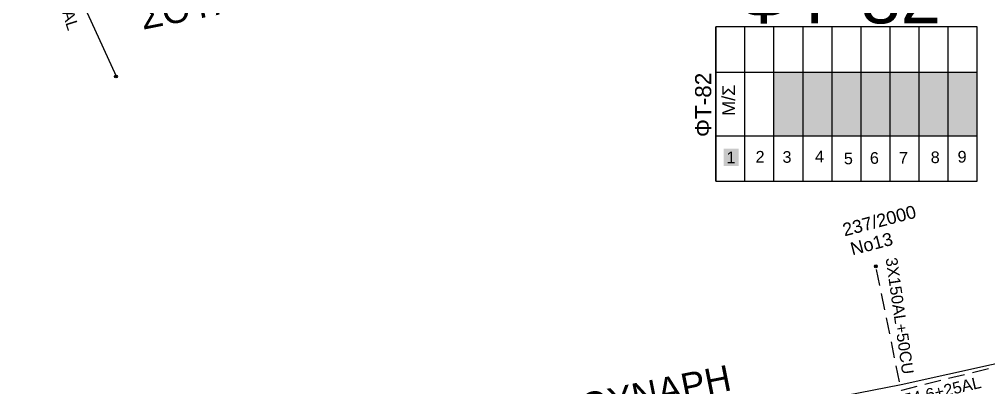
# Model space of a CAD drawing. Header units: millimetres. Extents: x 5010 to 7184, y -101 to 935.
# Drawn here: x 6500.3 to 6650.5, y 526 to 583 of the extents above; entities that cross this region are included whole.
import ezdxf
from ezdxf.enums import TextEntityAlignment as Align

# ---------------------------------------------------------------- set-up
doc = ezdxf.new("R2010")
doc.units = ezdxf.units.MM
doc.linetypes.add('DASHED', pattern=[19.05, 12.7, -6.35])
for name, color, linetype in [('Ασφαλειοκιβώτια Χ.Τ 9 αναχωρήσεων', 7, 'Continuous'), ('Γυμνά εναέρια ΧΤ και ΦΟΠ (3Φ)   4x50+16AL', 7, 'Continuous'), ('Επιγραφές - Σχήματα', 7, 'Continuous'), ('Καλώδια ΧΤ   3x150AL+50CU', 7, 'DASHED'), ('Συνδέσεις', 7, 'Continuous'), ('Συνεστραμμένα ΧΤ   3x70+54.6+25AL', 7, 'SYN_LINE'), ('Υπόβαθρο ΔΕΗ', 7, 'Continuous')]:
    doc.layers.add(name, color=color, linetype=linetype)
doc.styles.get("Standard").update_dxf_attribs({"font": 'arial.ttf'})
doc.linetypes.add('SYN_LINE', pattern='A,0.5,-0.0001,["/\\/\\/\\/",Standard,S=0.1,R=0,X=0,Y=-0.05],-0.25', length=0.7501)

# ---------------------------------------------------------------- blocks, each defined once
blk = doc.blocks.new('ΑΣΦΑΛΕΙΟΚΙΒΩΤΙΟ ΥΠΟΣΤΑΘΜΟΥ 9 ΑΝΑΧΩΡΗΣΕΩΝ')
at = {"layer": 'Ασφαλειοκιβώτια Χ.Τ 9 αναχωρήσεων', "ltscale": 40}
for p, q in [((-23.8, 40.36), (24.02, 40.36)), ((-9.72, 40.36), (-9.72, -40.64)), ((9.94, 40.36), (9.94, -40.64)), ((-23.8, 31.36), (24.02, 31.36)), ((-23.8, 22.36), (24.02, 22.36)), ((-23.8, 13.36), (24.02, 13.36)), ((-23.8, 4.36), (24.02, 4.36)), ((-23.8, -4.64), (24.02, -4.64)), ((-23.8, -13.64), (24.02, -13.64)), ((-23.8, -22.64), (24.02, -22.64)), ((-23.8, -31.64), (24.02, -31.64))]:
    blk.add_line(p, q, dxfattribs=at)
at = {"layer": 'Ασφαλειοκιβώτια Χ.Τ 9 αναχωρήσεων'}
blk.add_lwpolyline([(-23.8, -40.64), (24.02, -40.64), (24.02, 40.36), (-23.8, 40.36)], close=True, dxfattribs=at)
for s, p in [('1', (-18.22, 37.06)), ('2', (-18.02, 28.07)), ('3', (-18.09, 19.73)), ('4', (-17.94, 9.66)), ('5', (-18.55, 0.71)), ('6', (-18.4, -7.35)), ('7', (-18.34, -16.37)), ('8', (-18.19, -26.2)), ('9', (-18.02, -34.53))]:
    blk.add_text(s, height=3.6, rotation=270, dxfattribs=at).set_placement(p)
at = {"layer": 'Ασφαλειοκιβώτια Χ.Τ 9 αναχωρήσεων', "ltscale": 40}
for tag, height, p in [('ΟΝΟΜΑ', 5, (-0.16, 44.31)), ('ΚΕΙΜΕΝΟ 1', 2, (17.06, 35.59)), ('ΚΕΙΜΕΝΟ 2', 2, (17.06, 26.88)), ('ΚΕΙΜΕΝΟ 3', 2, (17.06, 17.69)), ('ΚΕΙΜΕΝΟ 4', 2, (17.06, 8.71)), ('ΚΕΙΜΕΝΟ 5', 2, (17.06, -0.13)), ('ΚΕΙΜΕΝΟ 6', 2, (17.06, -9.05)), ('ΚΕΙΜΕΝΟ 7', 2, (17.06, -18.13)), ('ΚΕΙΜΕΝΟ 8', 2, (17.06, -26.85)), ('ΚΕΙΜΕΝΟ 9', 2, (17.06, -35.99)), ('ΣΧ', 2, (-0.1, -42.64))]:
    blk.add_attdef(tag, text='', height=height, dxfattribs=at).set_placement(p, align=Align.MIDDLE_CENTER)
blk = doc.blocks.new('_ΣΥΝΔΕΣΗ')
at = {"layer": 'Συνδέσεις', "linetype": 'SYN_LINE', "ltscale": 40}
blk.add_hatch(color=256, dxfattribs=at).paths.add_polyline_path([(0.5, -0.01, 1), (-0.5, -0.01, 1)])
at = {"layer": 'Συνδέσεις'}
blk.add_circle((0, -0.01), 0.5, dxfattribs=at)

msp = doc.modelspace()

# ---------------------------------------------------------------- hatches: boundary and pattern name
at = {"layer": 'Ασφαλειοκιβώτια Χ.Τ 9 αναχωρήσεων'}
for color, points in [(5, [(6617.26, 574.86), (6617.26, 565.04), (6621.76, 565.04), (6621.76, 574.86)]), (27, [(6621.76, 574.86), (6621.76, 565.04), (6626.26, 565.04), (6626.26, 574.86)]), (85, [(6626.26, 574.86), (6626.26, 565.04), (6630.76, 565.04), (6630.76, 574.86)]), (173, [(6630.76, 574.86), (6630.76, 565.04), (6635.26, 565.04), (6635.26, 574.86)]), (133, [(6635.26, 574.86), (6635.26, 565.04), (6639.76, 565.04), (6639.76, 574.86)]), (30, [(6639.76, 574.86), (6639.76, 565.04), (6644.26, 565.04), (6644.26, 574.86)]), (62, [(6644.26, 574.86), (6644.26, 565.04), (6648.76, 565.04), (6648.76, 574.86)]), (2, [(6609.46, 560.33), (6611.77, 560.33), (6611.77, 563.04), (6609.46, 563.04)])]:
    msp.add_hatch(color=color, dxfattribs=at).paths.add_polyline_path(points)

# ---------------------------------------------------------------- linework, layer by layer
at = {"layer": 'Γυμνά εναέρια ΧΤ και ΦΟΠ (3Φ)   4x50+16AL', "color": 30, "linetype": 'SYN_LINE', "ltscale": 15, "flags": 128}
msp.add_lwpolyline([(6508.88, 588.39), (6515.35, 574.25)], dxfattribs=at)
at = {"layer": 'Καλώδια ΧΤ   3x150AL+50CU', "color": 1, "linetype": 'DASHED', "ltscale": 0.2, "flags": 128}
msp.add_lwpolyline([(6655.78, 529.86), (6654.88, 531.34, 0.760512), (6653.63, 530.99, -0.414502), (6651.98, 529.32), (6637, 525.6), (6633.05, 544.82)], format="xyb", dxfattribs=at)
at = {"layer": 'Υπόβαθρο ΔΕΗ', "flags": 128}
msp.add_lwpolyline([(6418.28, 565.81), (6400.76, 540.88), (6448.03, 517.96), (6493.36, 497.04), (6569.25, 513.32), (6636.98, 526.54), (6686.64, 537.5), (6667.85, 616.41), (6657.74, 623.74), (6559.1, 599.8), (6473.57, 579.32), (6418.28, 565.81)], dxfattribs=at)
msp.add_lwpolyline([(6418.28, 565.81), (6400.76, 540.88), (6448.03, 517.96), (6493.36, 497.04), (6569.25, 513.32), (6636.98, 526.54), (6686.64, 537.5), (6667.85, 616.41), (6657.74, 623.74), (6559.1, 599.8), (6473.57, 579.32), (6418.28, 565.81)], dxfattribs=at)

# ---------------------------------------------------------------- block references
at = {"layer": 'Ασφαλειοκιβώτια Χ.Τ 9 αναχωρήσεων', "xscale": 0.5, "yscale": 0.5, "zscale": 0.5, "rotation": 90}
msp.add_blockref('ΑΣΦΑΛΕΙΟΚΙΒΩΤΙΟ ΥΠΟΣΤΑΘΜΟΥ 9 ΑΝΑΧΩΡΗΣΕΩΝ', (6628.45, 569.89), dxfattribs=at).add_auto_attribs({'ΟΝΟΜΑ': 'ΦΤ-82'})
at = {"layer": 'Συνδέσεις', "xscale": 0.4500000000000455, "yscale": 0.4500000000000455, "zscale": 0.4500000000000455}
for p in [(6515.31, 574.23), (6633.05, 544.82)]:
    msp.add_blockref('_ΣΥΝΔΕΣΗ', p, dxfattribs=at)

# ---------------------------------------------------------------- texts
at = {"layer": 'Επιγραφές - Σχήματα', "linetype": 'DASHED', "ltscale": 0.2, "attachment_point": 1}
for s, insert, char_height, width, rotation in [('ΣΟΥΛΙΟΥ', (6518.67, 585.35), 4, 48.5909, 11.277), ('Μ/Σ', (6609.24, 568.11), 2, 1.8352, 90), ('237/2000', (6627.69, 551.38), 2, 17.7581, 14.6225), ('Νο13', (6628.9, 548.43), 2, 17.7581, 14.6225), ('ΔΗΜ. ΓΟΥΝΑΡΗ', (6568.73, 521.34), 4, 48.5909, 11.277)]:
    msp.add_mtext(s, dxfattribs=dict(at, insert=insert, char_height=char_height, width=width, rotation=rotation))
at = {"layer": 'Επιγραφές - Σχήματα', "linetype": 'DASHED', "ltscale": 0.2, "insert": (6611.23, 590.43), "char_height": 8, "width": 24.9768, "attachment_point": 1}
msp.add_mtext('ΦΤ-82', dxfattribs=at)
at = {"layer": 'Καλώδια ΧΤ   3x150AL+50CU', "linetype": 'DASHED', "ltscale": 0.2}
msp.add_text('3X150AL+50CU', height=1.8, rotation=278.2269, dxfattribs=at).set_placement((6636.75, 537.15), align=Align.MIDDLE)
at = {"layer": 'Συνεστραμμένα ΧΤ   3x70+54.6+25AL', "ltscale": 20}
for rotation, p in [(287.2812, (6505.83, 590.81)), (13.1862, (6639.78, 524.67))]:
    msp.add_text('3X70+54.6+25AL', height=1.8, rotation=rotation, dxfattribs=at).set_placement(p, align=Align.MIDDLE)

doc.saveas('drawing.dxf')
